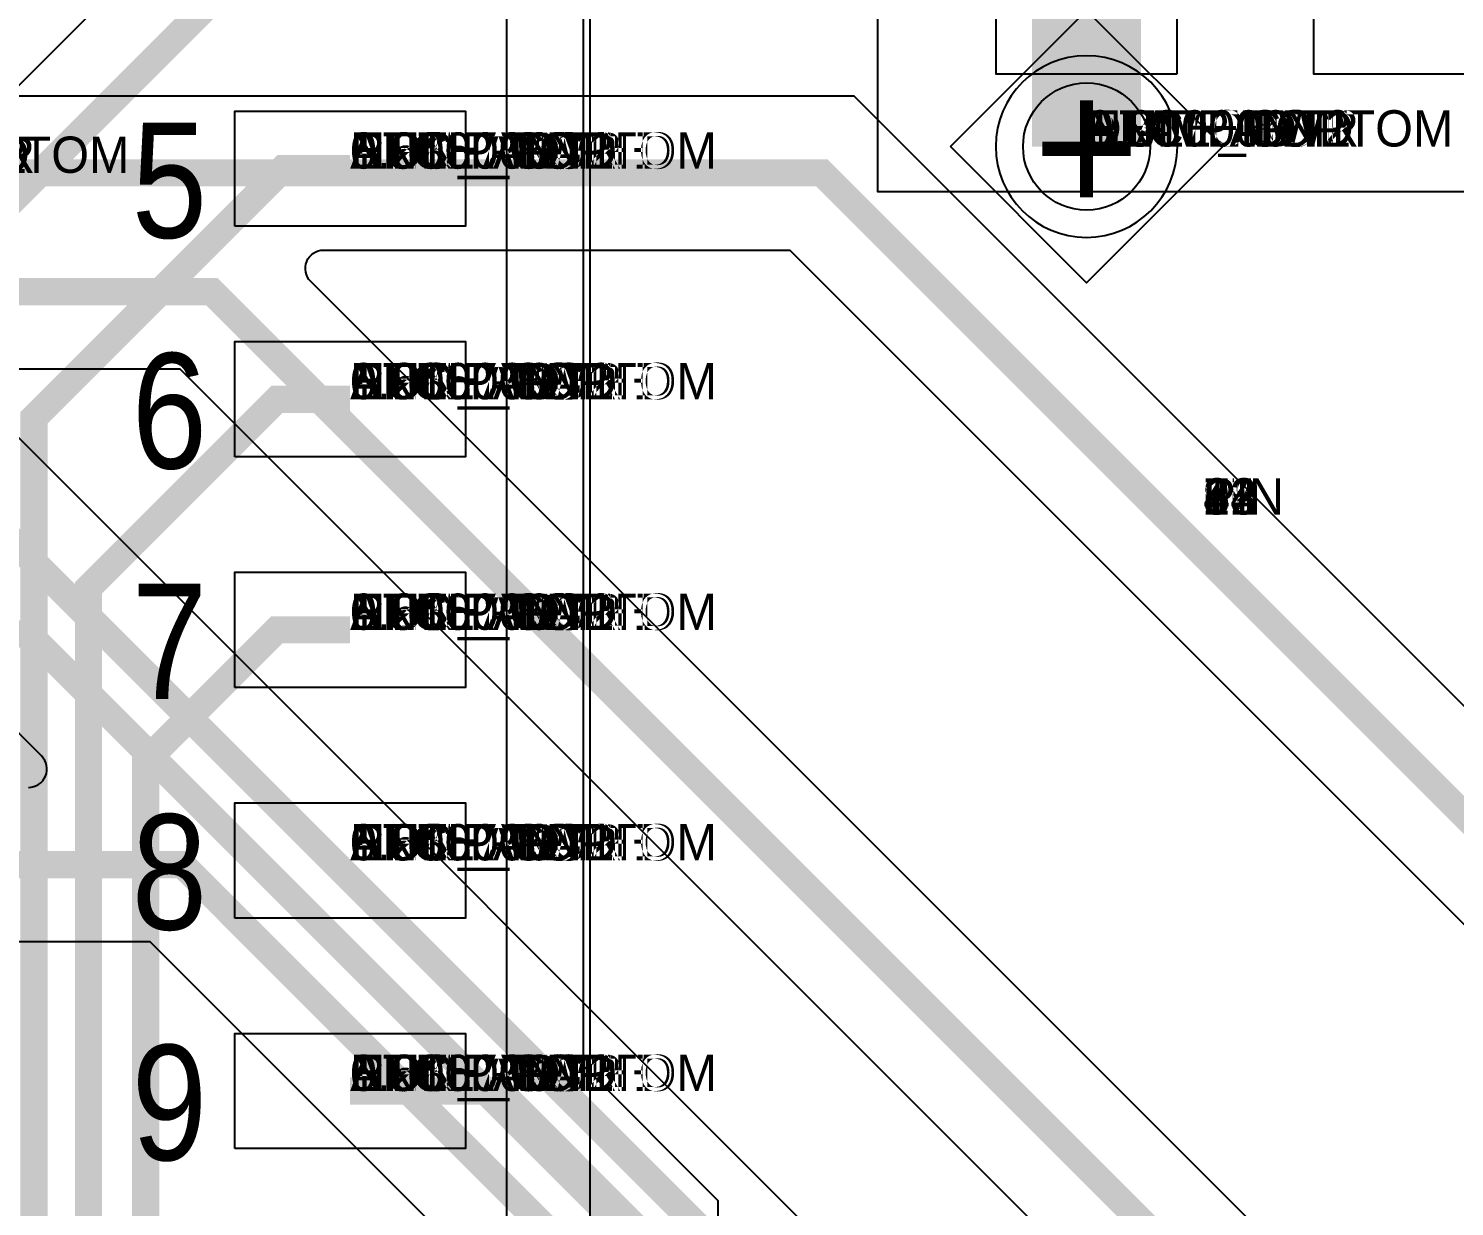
# Model space of a CAD drawing. Extents: x 0 to 323, y 0 to 320.
# Drawn here: x 110.52 to 118.38, y 10.41 to 16.9 of the extents above; entities that cross this region are included whole.
import ezdxf
from ezdxf.enums import TextEntityAlignment as Align

# ---------------------------------------------------------------- set-up
doc = ezdxf.new("R2010")
doc.units = 0
doc.header["$MEASUREMENT"] = 0
doc.layers.get('0').update_dxf_attribs({"linetype": 'CONTINUOUS'})
for name, color, linetype in [('CDN_FIGURES', 7, 'CONTINUOUS'), ('ETCH_BOTTOM', 7, 'CONTINUOUS'), ('ETCH_GND', 3, 'CONTINUOUS'), ('ETCH_INT1', 4, 'CONTINUOUS'), ('ETCH_INT2', 5, 'CONTINUOUS'), ('ETCH_PWR', 6, 'CONTINUOUS'), ('ETCH_TOP', 2, 'CONTINUOUS'), ('MANUFACTURING_NCLEGEND-1-6', 8, 'CONTINUOUS'), ('PACKAGE_GEOMETRY_ASSEMBLY_TOP', 11, 'CONTINUOUS'), ('PACKAGE_GEOMETRY_PIN_NUMBER', 9, 'CONTINUOUS')]:
    doc.layers.add(name, color=color, linetype=linetype)

# ---------------------------------------------------------------- blocks, each defined once
blk = doc.blocks.new('PAD_INFO')
for tag in ['SHAPE_TYPE', 'PAD_HEIGHT', 'PAD_LAYER', 'PAD_TYPE', 'PAD_WIDTH']:
    blk.add_attdef(tag, (0, 0), '', height=0.2)
at = {"flags": 2}
blk.add_attdef('CDN_TYPE', (0, 0), '', height=0.2, dxfattribs=at)
blk = doc.blocks.new('DRILL_INFO')
at = {"flags": 2}
blk.add_attdef('CDN_TYPE', (0, 0), '', height=0.2, dxfattribs=at)
for tag in ['FSHAPE', 'FCHAR', 'DRILL_HEIGHT', 'DIAMETER', 'PLATED', 'DRILL_WIDTH']:
    blk.add_attdef(tag, (0, 0), '', height=0.2)
blk = doc.blocks.new('VIA0700X0300')
at = {"layer": 'ETCH_BOTTOM'}
blk.add_circle((0, 0), 0.35, dxfattribs=at)
at = {"layer": 'ETCH_GND'}
blk.add_circle((0, 0), 0.35, dxfattribs=at)
at = {"layer": 'ETCH_INT1'}
blk.add_circle((0, 0), 0.35, dxfattribs=at)
at = {"layer": 'ETCH_INT2'}
blk.add_circle((0, 0), 0.35, dxfattribs=at)
at = {"layer": 'ETCH_PWR'}
blk.add_circle((0, 0), 0.35, dxfattribs=at)
at = {"layer": 'ETCH_TOP'}
blk.add_circle((0, 0), 0.35, dxfattribs=at)
ref = blk.add_blockref('PAD_INFO', (0, 0))
ref.add_attrib('PAD_LAYER', 'ETCH_TOP', (0, 0), dxfattribs={"height": 0.2})
ref.add_attrib('SHAPE_TYPE', 'NULL', (0, 0), dxfattribs={"height": 0.2})
ref.add_attrib('PAD_TYPE', 'ANTIPAD', (0, 0), dxfattribs={"height": 0.2})
ref.add_attrib('PAD_WIDTH', '0.000000', (0, 0), dxfattribs={"height": 0.2})
ref.add_attrib('PAD_HEIGHT', '0.000000', (0, 0), dxfattribs={"height": 0.2})
ref = blk.add_blockref('PAD_INFO', (0, 0))
ref.add_attrib('PAD_LAYER', 'ETCH_GND', (0, 0), dxfattribs={"height": 0.2})
ref.add_attrib('SHAPE_TYPE', 'NULL', (0, 0), dxfattribs={"height": 0.2})
ref.add_attrib('PAD_TYPE', 'ANTIPAD', (0, 0), dxfattribs={"height": 0.2})
ref.add_attrib('PAD_WIDTH', '0.000000', (0, 0), dxfattribs={"height": 0.2})
ref.add_attrib('PAD_HEIGHT', '0.000000', (0, 0), dxfattribs={"height": 0.2})
ref = blk.add_blockref('PAD_INFO', (0, 0))
ref.add_attrib('PAD_LAYER', 'ETCH_INT1', (0, 0), dxfattribs={"height": 0.2})
ref.add_attrib('SHAPE_TYPE', 'NULL', (0, 0), dxfattribs={"height": 0.2})
ref.add_attrib('PAD_TYPE', 'ANTIPAD', (0, 0), dxfattribs={"height": 0.2})
ref.add_attrib('PAD_WIDTH', '0.000000', (0, 0), dxfattribs={"height": 0.2})
ref.add_attrib('PAD_HEIGHT', '0.000000', (0, 0), dxfattribs={"height": 0.2})
ref = blk.add_blockref('PAD_INFO', (0, 0))
ref.add_attrib('PAD_LAYER', 'ETCH_INT2', (0, 0), dxfattribs={"height": 0.2})
ref.add_attrib('SHAPE_TYPE', 'NULL', (0, 0), dxfattribs={"height": 0.2})
ref.add_attrib('PAD_TYPE', 'ANTIPAD', (0, 0), dxfattribs={"height": 0.2})
ref.add_attrib('PAD_WIDTH', '0.000000', (0, 0), dxfattribs={"height": 0.2})
ref.add_attrib('PAD_HEIGHT', '0.000000', (0, 0), dxfattribs={"height": 0.2})
ref = blk.add_blockref('PAD_INFO', (0, 0))
ref.add_attrib('PAD_LAYER', 'ETCH_PWR', (0, 0), dxfattribs={"height": 0.2})
ref.add_attrib('SHAPE_TYPE', 'NULL', (0, 0), dxfattribs={"height": 0.2})
ref.add_attrib('PAD_TYPE', 'ANTIPAD', (0, 0), dxfattribs={"height": 0.2})
ref.add_attrib('PAD_WIDTH', '0.000000', (0, 0), dxfattribs={"height": 0.2})
ref.add_attrib('PAD_HEIGHT', '0.000000', (0, 0), dxfattribs={"height": 0.2})
ref = blk.add_blockref('PAD_INFO', (0, 0))
ref.add_attrib('PAD_LAYER', 'ETCH_BOTTOM', (0, 0), dxfattribs={"height": 0.2})
ref.add_attrib('SHAPE_TYPE', 'NULL', (0, 0), dxfattribs={"height": 0.2})
ref.add_attrib('PAD_TYPE', 'ANTIPAD', (0, 0), dxfattribs={"height": 0.2})
ref.add_attrib('PAD_WIDTH', '0.000000', (0, 0), dxfattribs={"height": 0.2})
ref.add_attrib('PAD_HEIGHT', '0.000000', (0, 0), dxfattribs={"height": 0.2})
ref = blk.add_blockref('PAD_INFO', (0, 0))
ref.add_attrib('PAD_LAYER', 'ETCH_TOP', (0, 0), dxfattribs={"height": 0.2})
ref.add_attrib('SHAPE_TYPE', 'NULL', (0, 0), dxfattribs={"height": 0.2})
ref.add_attrib('PAD_TYPE', 'THERMAL', (0, 0), dxfattribs={"height": 0.2})
ref.add_attrib('PAD_WIDTH', '0.000000', (0, 0), dxfattribs={"height": 0.2})
ref.add_attrib('PAD_HEIGHT', '0.000000', (0, 0), dxfattribs={"height": 0.2})
ref = blk.add_blockref('PAD_INFO', (0, 0))
ref.add_attrib('PAD_LAYER', 'ETCH_GND', (0, 0), dxfattribs={"height": 0.2})
ref.add_attrib('SHAPE_TYPE', 'NULL', (0, 0), dxfattribs={"height": 0.2})
ref.add_attrib('PAD_TYPE', 'THERMAL', (0, 0), dxfattribs={"height": 0.2})
ref.add_attrib('PAD_WIDTH', '0.000000', (0, 0), dxfattribs={"height": 0.2})
ref.add_attrib('PAD_HEIGHT', '0.000000', (0, 0), dxfattribs={"height": 0.2})
ref = blk.add_blockref('PAD_INFO', (0, 0))
ref.add_attrib('PAD_LAYER', 'ETCH_INT1', (0, 0), dxfattribs={"height": 0.2})
ref.add_attrib('SHAPE_TYPE', 'NULL', (0, 0), dxfattribs={"height": 0.2})
ref.add_attrib('PAD_TYPE', 'THERMAL', (0, 0), dxfattribs={"height": 0.2})
ref.add_attrib('PAD_WIDTH', '0.000000', (0, 0), dxfattribs={"height": 0.2})
ref.add_attrib('PAD_HEIGHT', '0.000000', (0, 0), dxfattribs={"height": 0.2})
ref = blk.add_blockref('PAD_INFO', (0, 0))
ref.add_attrib('PAD_LAYER', 'ETCH_INT2', (0, 0), dxfattribs={"height": 0.2})
ref.add_attrib('SHAPE_TYPE', 'NULL', (0, 0), dxfattribs={"height": 0.2})
ref.add_attrib('PAD_TYPE', 'THERMAL', (0, 0), dxfattribs={"height": 0.2})
ref.add_attrib('PAD_WIDTH', '0.000000', (0, 0), dxfattribs={"height": 0.2})
ref.add_attrib('PAD_HEIGHT', '0.000000', (0, 0), dxfattribs={"height": 0.2})
ref = blk.add_blockref('PAD_INFO', (0, 0))
ref.add_attrib('PAD_LAYER', 'ETCH_PWR', (0, 0), dxfattribs={"height": 0.2})
ref.add_attrib('SHAPE_TYPE', 'NULL', (0, 0), dxfattribs={"height": 0.2})
ref.add_attrib('PAD_TYPE', 'THERMAL', (0, 0), dxfattribs={"height": 0.2})
ref.add_attrib('PAD_WIDTH', '0.000000', (0, 0), dxfattribs={"height": 0.2})
ref.add_attrib('PAD_HEIGHT', '0.000000', (0, 0), dxfattribs={"height": 0.2})
ref = blk.add_blockref('PAD_INFO', (0, 0))
ref.add_attrib('PAD_LAYER', 'ETCH_BOTTOM', (0, 0), dxfattribs={"height": 0.2})
ref.add_attrib('SHAPE_TYPE', 'NULL', (0, 0), dxfattribs={"height": 0.2})
ref.add_attrib('PAD_TYPE', 'THERMAL', (0, 0), dxfattribs={"height": 0.2})
ref.add_attrib('PAD_WIDTH', '0.000000', (0, 0), dxfattribs={"height": 0.2})
ref.add_attrib('PAD_HEIGHT', '0.000000', (0, 0), dxfattribs={"height": 0.2})
ref = blk.add_blockref('PAD_INFO', (0, 0))
ref.add_attrib('PAD_LAYER', 'ETCH_TOP', (0, 0), dxfattribs={"height": 0.2})
ref.add_attrib('SHAPE_TYPE', 'CIRCLE', (0, 0), dxfattribs={"height": 0.2})
ref.add_attrib('PAD_TYPE', 'REGULAR', (0, 0), dxfattribs={"height": 0.2})
ref.add_attrib('PAD_WIDTH', '0.700000', (0, 0), dxfattribs={"height": 0.2})
ref.add_attrib('PAD_HEIGHT', '0.700000', (0, 0), dxfattribs={"height": 0.2})
ref = blk.add_blockref('PAD_INFO', (0, 0))
ref.add_attrib('PAD_LAYER', 'ETCH_GND', (0, 0), dxfattribs={"height": 0.2})
ref.add_attrib('SHAPE_TYPE', 'CIRCLE', (0, 0), dxfattribs={"height": 0.2})
ref.add_attrib('PAD_TYPE', 'REGULAR', (0, 0), dxfattribs={"height": 0.2})
ref.add_attrib('PAD_WIDTH', '0.700000', (0, 0), dxfattribs={"height": 0.2})
ref.add_attrib('PAD_HEIGHT', '0.700000', (0, 0), dxfattribs={"height": 0.2})
ref = blk.add_blockref('PAD_INFO', (0, 0))
ref.add_attrib('PAD_LAYER', 'ETCH_INT1', (0, 0), dxfattribs={"height": 0.2})
ref.add_attrib('SHAPE_TYPE', 'CIRCLE', (0, 0), dxfattribs={"height": 0.2})
ref.add_attrib('PAD_TYPE', 'REGULAR', (0, 0), dxfattribs={"height": 0.2})
ref.add_attrib('PAD_WIDTH', '0.700000', (0, 0), dxfattribs={"height": 0.2})
ref.add_attrib('PAD_HEIGHT', '0.700000', (0, 0), dxfattribs={"height": 0.2})
ref = blk.add_blockref('PAD_INFO', (0, 0))
ref.add_attrib('PAD_LAYER', 'ETCH_INT2', (0, 0), dxfattribs={"height": 0.2})
ref.add_attrib('SHAPE_TYPE', 'CIRCLE', (0, 0), dxfattribs={"height": 0.2})
ref.add_attrib('PAD_TYPE', 'REGULAR', (0, 0), dxfattribs={"height": 0.2})
ref.add_attrib('PAD_WIDTH', '0.700000', (0, 0), dxfattribs={"height": 0.2})
ref.add_attrib('PAD_HEIGHT', '0.700000', (0, 0), dxfattribs={"height": 0.2})
ref = blk.add_blockref('PAD_INFO', (0, 0))
ref.add_attrib('PAD_LAYER', 'ETCH_PWR', (0, 0), dxfattribs={"height": 0.2})
ref.add_attrib('SHAPE_TYPE', 'CIRCLE', (0, 0), dxfattribs={"height": 0.2})
ref.add_attrib('PAD_TYPE', 'REGULAR', (0, 0), dxfattribs={"height": 0.2})
ref.add_attrib('PAD_WIDTH', '0.700000', (0, 0), dxfattribs={"height": 0.2})
ref.add_attrib('PAD_HEIGHT', '0.700000', (0, 0), dxfattribs={"height": 0.2})
ref = blk.add_blockref('PAD_INFO', (0, 0))
ref.add_attrib('PAD_LAYER', 'ETCH_BOTTOM', (0, 0), dxfattribs={"height": 0.2})
ref.add_attrib('SHAPE_TYPE', 'CIRCLE', (0, 0), dxfattribs={"height": 0.2})
ref.add_attrib('PAD_TYPE', 'REGULAR', (0, 0), dxfattribs={"height": 0.2})
ref.add_attrib('PAD_WIDTH', '0.700000', (0, 0), dxfattribs={"height": 0.2})
ref.add_attrib('PAD_HEIGHT', '0.700000', (0, 0), dxfattribs={"height": 0.2})
ref = blk.add_blockref('DRILL_INFO', (0, 0))
ref.add_attrib('DIAMETER', '0.300000', (0, 0), dxfattribs={"height": 0.2})
ref.add_attrib('PLATED', 'PLATED', (0, 0), dxfattribs={"height": 0.2})
ref.add_attrib('FSHAPE', 'DIAMOND', (0, 0), dxfattribs={"height": 0.2})
ref.add_attrib('FCHAR', '+', (0, 0), dxfattribs={"height": 0.2})
ref.add_attrib('DRILL_WIDTH', '1.500000', (0, 0), dxfattribs={"height": 0.2})
ref.add_attrib('DRILL_HEIGHT', '1.500000', (0, 0), dxfattribs={"height": 0.2})
for tag in ['CDN_TYPE', 'PIN']:
    blk.add_attdef(tag, (0, 0), '', height=0.2)
at = {"flags": 2}
for tag in ['PSTKNAME', 'BBV']:
    blk.add_attdef(tag, (0, 0), '', height=0.2, dxfattribs=at)
blk = doc.blocks.new('FIGURE_DIAMOND')
at = {"layer": 'CDN_FIGURES'}
blk.add_lwpolyline([(-0.5, 0), (0, 0.5), (0.5, 0), (0, -0.5)], close=True, dxfattribs=at)
blk = doc.blocks.new('SMD50_25')
at = {"layer": 'ETCH_TOP'}
blk.add_lwpolyline([(-0.635, -0.3175), (-0.635, 0.3175), (0.635, 0.3175), (0.635, -0.3175)], close=True, dxfattribs=at)
ref = blk.add_blockref('PAD_INFO', (0, 0))
ref.add_attrib('PAD_LAYER', 'ETCH_TOP', (0, 0), dxfattribs={"height": 0.2})
ref.add_attrib('SHAPE_TYPE', 'NULL', (0, 0), dxfattribs={"height": 0.2})
ref.add_attrib('PAD_TYPE', 'ANTIPAD', (0, 0), dxfattribs={"height": 0.2})
ref.add_attrib('PAD_WIDTH', '0.000000', (0, 0), dxfattribs={"height": 0.2})
ref.add_attrib('PAD_HEIGHT', '0.000000', (0, 0), dxfattribs={"height": 0.2})
ref = blk.add_blockref('PAD_INFO', (0, 0))
ref.add_attrib('PAD_LAYER', 'ETCH_GND', (0, 0), dxfattribs={"height": 0.2})
ref.add_attrib('SHAPE_TYPE', 'NULL', (0, 0), dxfattribs={"height": 0.2})
ref.add_attrib('PAD_TYPE', 'ANTIPAD', (0, 0), dxfattribs={"height": 0.2})
ref.add_attrib('PAD_WIDTH', '0.000000', (0, 0), dxfattribs={"height": 0.2})
ref.add_attrib('PAD_HEIGHT', '0.000000', (0, 0), dxfattribs={"height": 0.2})
ref = blk.add_blockref('PAD_INFO', (0, 0))
ref.add_attrib('PAD_LAYER', 'ETCH_INT1', (0, 0), dxfattribs={"height": 0.2})
ref.add_attrib('SHAPE_TYPE', 'NULL', (0, 0), dxfattribs={"height": 0.2})
ref.add_attrib('PAD_TYPE', 'ANTIPAD', (0, 0), dxfattribs={"height": 0.2})
ref.add_attrib('PAD_WIDTH', '0.000000', (0, 0), dxfattribs={"height": 0.2})
ref.add_attrib('PAD_HEIGHT', '0.000000', (0, 0), dxfattribs={"height": 0.2})
ref = blk.add_blockref('PAD_INFO', (0, 0))
ref.add_attrib('PAD_LAYER', 'ETCH_INT2', (0, 0), dxfattribs={"height": 0.2})
ref.add_attrib('SHAPE_TYPE', 'NULL', (0, 0), dxfattribs={"height": 0.2})
ref.add_attrib('PAD_TYPE', 'ANTIPAD', (0, 0), dxfattribs={"height": 0.2})
ref.add_attrib('PAD_WIDTH', '0.000000', (0, 0), dxfattribs={"height": 0.2})
ref.add_attrib('PAD_HEIGHT', '0.000000', (0, 0), dxfattribs={"height": 0.2})
ref = blk.add_blockref('PAD_INFO', (0, 0))
ref.add_attrib('PAD_LAYER', 'ETCH_PWR', (0, 0), dxfattribs={"height": 0.2})
ref.add_attrib('SHAPE_TYPE', 'NULL', (0, 0), dxfattribs={"height": 0.2})
ref.add_attrib('PAD_TYPE', 'ANTIPAD', (0, 0), dxfattribs={"height": 0.2})
ref.add_attrib('PAD_WIDTH', '0.000000', (0, 0), dxfattribs={"height": 0.2})
ref.add_attrib('PAD_HEIGHT', '0.000000', (0, 0), dxfattribs={"height": 0.2})
ref = blk.add_blockref('PAD_INFO', (0, 0))
ref.add_attrib('PAD_LAYER', 'ETCH_BOTTOM', (0, 0), dxfattribs={"height": 0.2})
ref.add_attrib('SHAPE_TYPE', 'NULL', (0, 0), dxfattribs={"height": 0.2})
ref.add_attrib('PAD_TYPE', 'ANTIPAD', (0, 0), dxfattribs={"height": 0.2})
ref.add_attrib('PAD_WIDTH', '0.000000', (0, 0), dxfattribs={"height": 0.2})
ref.add_attrib('PAD_HEIGHT', '0.000000', (0, 0), dxfattribs={"height": 0.2})
ref = blk.add_blockref('PAD_INFO', (0, 0))
ref.add_attrib('PAD_LAYER', 'ETCH_TOP', (0, 0), dxfattribs={"height": 0.2})
ref.add_attrib('SHAPE_TYPE', 'NULL', (0, 0), dxfattribs={"height": 0.2})
ref.add_attrib('PAD_TYPE', 'THERMAL', (0, 0), dxfattribs={"height": 0.2})
ref.add_attrib('PAD_WIDTH', '0.000000', (0, 0), dxfattribs={"height": 0.2})
ref.add_attrib('PAD_HEIGHT', '0.000000', (0, 0), dxfattribs={"height": 0.2})
ref = blk.add_blockref('PAD_INFO', (0, 0))
ref.add_attrib('PAD_LAYER', 'ETCH_GND', (0, 0), dxfattribs={"height": 0.2})
ref.add_attrib('SHAPE_TYPE', 'NULL', (0, 0), dxfattribs={"height": 0.2})
ref.add_attrib('PAD_TYPE', 'THERMAL', (0, 0), dxfattribs={"height": 0.2})
ref.add_attrib('PAD_WIDTH', '0.000000', (0, 0), dxfattribs={"height": 0.2})
ref.add_attrib('PAD_HEIGHT', '0.000000', (0, 0), dxfattribs={"height": 0.2})
ref = blk.add_blockref('PAD_INFO', (0, 0))
ref.add_attrib('PAD_LAYER', 'ETCH_INT1', (0, 0), dxfattribs={"height": 0.2})
ref.add_attrib('SHAPE_TYPE', 'NULL', (0, 0), dxfattribs={"height": 0.2})
ref.add_attrib('PAD_TYPE', 'THERMAL', (0, 0), dxfattribs={"height": 0.2})
ref.add_attrib('PAD_WIDTH', '0.000000', (0, 0), dxfattribs={"height": 0.2})
ref.add_attrib('PAD_HEIGHT', '0.000000', (0, 0), dxfattribs={"height": 0.2})
ref = blk.add_blockref('PAD_INFO', (0, 0))
ref.add_attrib('PAD_LAYER', 'ETCH_INT2', (0, 0), dxfattribs={"height": 0.2})
ref.add_attrib('SHAPE_TYPE', 'NULL', (0, 0), dxfattribs={"height": 0.2})
ref.add_attrib('PAD_TYPE', 'THERMAL', (0, 0), dxfattribs={"height": 0.2})
ref.add_attrib('PAD_WIDTH', '0.000000', (0, 0), dxfattribs={"height": 0.2})
ref.add_attrib('PAD_HEIGHT', '0.000000', (0, 0), dxfattribs={"height": 0.2})
ref = blk.add_blockref('PAD_INFO', (0, 0))
ref.add_attrib('PAD_LAYER', 'ETCH_PWR', (0, 0), dxfattribs={"height": 0.2})
ref.add_attrib('SHAPE_TYPE', 'NULL', (0, 0), dxfattribs={"height": 0.2})
ref.add_attrib('PAD_TYPE', 'THERMAL', (0, 0), dxfattribs={"height": 0.2})
ref.add_attrib('PAD_WIDTH', '0.000000', (0, 0), dxfattribs={"height": 0.2})
ref.add_attrib('PAD_HEIGHT', '0.000000', (0, 0), dxfattribs={"height": 0.2})
ref = blk.add_blockref('PAD_INFO', (0, 0))
ref.add_attrib('PAD_LAYER', 'ETCH_BOTTOM', (0, 0), dxfattribs={"height": 0.2})
ref.add_attrib('SHAPE_TYPE', 'NULL', (0, 0), dxfattribs={"height": 0.2})
ref.add_attrib('PAD_TYPE', 'THERMAL', (0, 0), dxfattribs={"height": 0.2})
ref.add_attrib('PAD_WIDTH', '0.000000', (0, 0), dxfattribs={"height": 0.2})
ref.add_attrib('PAD_HEIGHT', '0.000000', (0, 0), dxfattribs={"height": 0.2})
ref = blk.add_blockref('PAD_INFO', (0, 0))
ref.add_attrib('PAD_LAYER', 'ETCH_TOP', (0, 0), dxfattribs={"height": 0.2})
ref.add_attrib('SHAPE_TYPE', 'RECTANGLE', (0, 0), dxfattribs={"height": 0.2})
ref.add_attrib('PAD_TYPE', 'REGULAR', (0, 0), dxfattribs={"height": 0.2})
ref.add_attrib('PAD_WIDTH', '1.270000', (0, 0), dxfattribs={"height": 0.2})
ref.add_attrib('PAD_HEIGHT', '0.635000', (0, 0), dxfattribs={"height": 0.2})
ref = blk.add_blockref('PAD_INFO', (0, 0))
ref.add_attrib('PAD_LAYER', 'ETCH_GND', (0, 0), dxfattribs={"height": 0.2})
ref.add_attrib('SHAPE_TYPE', 'NULL', (0, 0), dxfattribs={"height": 0.2})
ref.add_attrib('PAD_TYPE', 'REGULAR', (0, 0), dxfattribs={"height": 0.2})
ref.add_attrib('PAD_WIDTH', '0.000000', (0, 0), dxfattribs={"height": 0.2})
ref.add_attrib('PAD_HEIGHT', '0.000000', (0, 0), dxfattribs={"height": 0.2})
ref = blk.add_blockref('PAD_INFO', (0, 0))
ref.add_attrib('PAD_LAYER', 'ETCH_INT1', (0, 0), dxfattribs={"height": 0.2})
ref.add_attrib('SHAPE_TYPE', 'NULL', (0, 0), dxfattribs={"height": 0.2})
ref.add_attrib('PAD_TYPE', 'REGULAR', (0, 0), dxfattribs={"height": 0.2})
ref.add_attrib('PAD_WIDTH', '0.000000', (0, 0), dxfattribs={"height": 0.2})
ref.add_attrib('PAD_HEIGHT', '0.000000', (0, 0), dxfattribs={"height": 0.2})
ref = blk.add_blockref('PAD_INFO', (0, 0))
ref.add_attrib('PAD_LAYER', 'ETCH_INT2', (0, 0), dxfattribs={"height": 0.2})
ref.add_attrib('SHAPE_TYPE', 'NULL', (0, 0), dxfattribs={"height": 0.2})
ref.add_attrib('PAD_TYPE', 'REGULAR', (0, 0), dxfattribs={"height": 0.2})
ref.add_attrib('PAD_WIDTH', '0.000000', (0, 0), dxfattribs={"height": 0.2})
ref.add_attrib('PAD_HEIGHT', '0.000000', (0, 0), dxfattribs={"height": 0.2})
ref = blk.add_blockref('PAD_INFO', (0, 0))
ref.add_attrib('PAD_LAYER', 'ETCH_PWR', (0, 0), dxfattribs={"height": 0.2})
ref.add_attrib('SHAPE_TYPE', 'NULL', (0, 0), dxfattribs={"height": 0.2})
ref.add_attrib('PAD_TYPE', 'REGULAR', (0, 0), dxfattribs={"height": 0.2})
ref.add_attrib('PAD_WIDTH', '0.000000', (0, 0), dxfattribs={"height": 0.2})
ref.add_attrib('PAD_HEIGHT', '0.000000', (0, 0), dxfattribs={"height": 0.2})
ref = blk.add_blockref('PAD_INFO', (0, 0))
ref.add_attrib('PAD_LAYER', 'ETCH_BOTTOM', (0, 0), dxfattribs={"height": 0.2})
ref.add_attrib('SHAPE_TYPE', 'NULL', (0, 0), dxfattribs={"height": 0.2})
ref.add_attrib('PAD_TYPE', 'REGULAR', (0, 0), dxfattribs={"height": 0.2})
ref.add_attrib('PAD_WIDTH', '0.000000', (0, 0), dxfattribs={"height": 0.2})
ref.add_attrib('PAD_HEIGHT', '0.000000', (0, 0), dxfattribs={"height": 0.2})
ref = blk.add_blockref('DRILL_INFO', (0, 0))
ref.add_attrib('DIAMETER', '0.000000', (0, 0), dxfattribs={"height": 0.2})
ref.add_attrib('PLATED', 'NON_PLATED', (0, 0), dxfattribs={"height": 0.2})
ref.add_attrib('FSHAPE', 'NULL', (0, 0), dxfattribs={"height": 0.2})
ref.add_attrib('DRILL_WIDTH', '0.000000', (0, 0), dxfattribs={"height": 0.2})
ref.add_attrib('DRILL_HEIGHT', '0.000000', (0, 0), dxfattribs={"height": 0.2})
for tag in ['CDN_TYPE', 'PIN']:
    blk.add_attdef(tag, (0, 0), '', height=0.2)
at = {"flags": 2}
for tag in ['PSTKNAME', 'BBV']:
    blk.add_attdef(tag, (0, 0), '', height=0.2, dxfattribs=at)
blk = doc.blocks.new('SOIC24W')
at = {"layer": 'PACKAGE_GEOMETRY_ASSEMBLY_TOP'}
blk.add_lwpolyline([(-3.8354, -7.62), (-3.8354, 7.62), (3.7846, 7.62), (3.7846, -7.62)], close=True, dxfattribs=at)
blk.add_lwpolyline([(-3.3782, 7.62), (-3.3782, -7.62)], dxfattribs=at)
at = {"layer": 'ETCH_TOP'}
ref = blk.add_blockref('SMD50_25', (-4.699, 6.985), dxfattribs=at)
ref.add_attrib('CDN_TYPE', 'PIN', (0, 0), dxfattribs={"height": 0.2})
ref.add_attrib('PIN', '1', (0, 0), dxfattribs={"height": 0.2})
ref = blk.add_blockref('SMD50_25', (4.699, 6.985), dxfattribs=at)
ref.add_attrib('CDN_TYPE', 'PIN', (0, 0), dxfattribs={"height": 0.2})
ref.add_attrib('PIN', '24', (0, 0), dxfattribs={"height": 0.2})
ref = blk.add_blockref('SMD50_25', (-4.699, 5.715), dxfattribs=at)
ref.add_attrib('CDN_TYPE', 'PIN', (0, 0), dxfattribs={"height": 0.2})
ref.add_attrib('PIN', '2', (0, 0), dxfattribs={"height": 0.2})
ref = blk.add_blockref('SMD50_25', (4.699, 5.715), dxfattribs=at)
ref.add_attrib('CDN_TYPE', 'PIN', (0, 0), dxfattribs={"height": 0.2})
ref.add_attrib('PIN', '23', (0, 0), dxfattribs={"height": 0.2})
ref = blk.add_blockref('SMD50_25', (-4.699, 4.445), dxfattribs=at)
ref.add_attrib('CDN_TYPE', 'PIN', (0, 0), dxfattribs={"height": 0.2})
ref.add_attrib('PIN', '3', (0, 0), dxfattribs={"height": 0.2})
ref = blk.add_blockref('SMD50_25', (4.699, 4.445), dxfattribs=at)
ref.add_attrib('CDN_TYPE', 'PIN', (0, 0), dxfattribs={"height": 0.2})
ref.add_attrib('PIN', '22', (0, 0), dxfattribs={"height": 0.2})
ref = blk.add_blockref('SMD50_25', (-4.699, 3.175), dxfattribs=at)
ref.add_attrib('CDN_TYPE', 'PIN', (0, 0), dxfattribs={"height": 0.2})
ref.add_attrib('PIN', '4', (0, 0), dxfattribs={"height": 0.2})
ref = blk.add_blockref('SMD50_25', (4.699, 3.175), dxfattribs=at)
ref.add_attrib('CDN_TYPE', 'PIN', (0, 0), dxfattribs={"height": 0.2})
ref.add_attrib('PIN', '21', (0, 0), dxfattribs={"height": 0.2})
ref = blk.add_blockref('SMD50_25', (-4.699, 1.905), dxfattribs=at)
ref.add_attrib('CDN_TYPE', 'PIN', (0, 0), dxfattribs={"height": 0.2})
ref.add_attrib('PIN', '5', (0, 0), dxfattribs={"height": 0.2})
ref = blk.add_blockref('SMD50_25', (4.699, 1.905), dxfattribs=at)
ref.add_attrib('CDN_TYPE', 'PIN', (0, 0), dxfattribs={"height": 0.2})
ref.add_attrib('PIN', '20', (0, 0), dxfattribs={"height": 0.2})
ref = blk.add_blockref('SMD50_25', (-4.699, 0.635), dxfattribs=at)
ref.add_attrib('CDN_TYPE', 'PIN', (0, 0), dxfattribs={"height": 0.2})
ref.add_attrib('PIN', '6', (0, 0), dxfattribs={"height": 0.2})
ref = blk.add_blockref('SMD50_25', (4.699, 0.635), dxfattribs=at)
ref.add_attrib('CDN_TYPE', 'PIN', (0, 0), dxfattribs={"height": 0.2})
ref.add_attrib('PIN', '19', (0, 0), dxfattribs={"height": 0.2})
ref = blk.add_blockref('SMD50_25', (-4.699, -6.985), dxfattribs=at)
ref.add_attrib('CDN_TYPE', 'PIN', (0, 0), dxfattribs={"height": 0.2})
ref.add_attrib('PIN', '12', (0, 0), dxfattribs={"height": 0.2})
ref = blk.add_blockref('SMD50_25', (-4.699, -4.445), dxfattribs=at)
ref.add_attrib('CDN_TYPE', 'PIN', (0, 0), dxfattribs={"height": 0.2})
ref.add_attrib('PIN', '10', (0, 0), dxfattribs={"height": 0.2})
ref = blk.add_blockref('SMD50_25', (-4.699, -3.175), dxfattribs=at)
ref.add_attrib('CDN_TYPE', 'PIN', (0, 0), dxfattribs={"height": 0.2})
ref.add_attrib('PIN', '9', (0, 0), dxfattribs={"height": 0.2})
ref = blk.add_blockref('SMD50_25', (-4.699, -1.905), dxfattribs=at)
ref.add_attrib('CDN_TYPE', 'PIN', (0, 0), dxfattribs={"height": 0.2})
ref.add_attrib('PIN', '8', (0, 0), dxfattribs={"height": 0.2})
ref = blk.add_blockref('SMD50_25', (-4.699, -5.715), dxfattribs=at)
ref.add_attrib('CDN_TYPE', 'PIN', (0, 0), dxfattribs={"height": 0.2})
ref.add_attrib('PIN', '11', (0, 0), dxfattribs={"height": 0.2})
ref = blk.add_blockref('SMD50_25', (-4.699, -0.635), dxfattribs=at)
ref.add_attrib('CDN_TYPE', 'PIN', (0, 0), dxfattribs={"height": 0.2})
ref.add_attrib('PIN', '7', (0, 0), dxfattribs={"height": 0.2})
ref = blk.add_blockref('SMD50_25', (4.699, -6.985), dxfattribs=at)
ref.add_attrib('CDN_TYPE', 'PIN', (0, 0), dxfattribs={"height": 0.2})
ref.add_attrib('PIN', '13', (0, 0), dxfattribs={"height": 0.2})
ref = blk.add_blockref('SMD50_25', (4.699, -3.175), dxfattribs=at)
ref.add_attrib('CDN_TYPE', 'PIN', (0, 0), dxfattribs={"height": 0.2})
ref.add_attrib('PIN', '16', (0, 0), dxfattribs={"height": 0.2})
ref = blk.add_blockref('SMD50_25', (4.699, -0.635), dxfattribs=at)
ref.add_attrib('CDN_TYPE', 'PIN', (0, 0), dxfattribs={"height": 0.2})
ref.add_attrib('PIN', '18', (0, 0), dxfattribs={"height": 0.2})
ref = blk.add_blockref('SMD50_25', (4.699, -5.715), dxfattribs=at)
ref.add_attrib('CDN_TYPE', 'PIN', (0, 0), dxfattribs={"height": 0.2})
ref.add_attrib('PIN', '14', (0, 0), dxfattribs={"height": 0.2})
ref = blk.add_blockref('SMD50_25', (4.699, -4.445), dxfattribs=at)
ref.add_attrib('CDN_TYPE', 'PIN', (0, 0), dxfattribs={"height": 0.2})
ref.add_attrib('PIN', '15', (0, 0), dxfattribs={"height": 0.2})
ref = blk.add_blockref('SMD50_25', (4.699, -1.905), dxfattribs=at)
ref.add_attrib('CDN_TYPE', 'PIN', (0, 0), dxfattribs={"height": 0.2})
ref.add_attrib('PIN', '17', (0, 0), dxfattribs={"height": 0.2})
at = {"flags": 2}
for tag in ['SYMBOL_TYPE', 'CDN_TYPE', 'REFDES']:
    blk.add_attdef(tag, (0, 0), '', height=0.2, dxfattribs=at)
blk = doc.blocks.new('RC1000X1500TS')
at = {"layer": 'ETCH_TOP'}
blk.add_lwpolyline([(-0.5, -0.75), (-0.5, 0.75), (0.5, 0.75), (0.5, -0.75)], close=True, dxfattribs=at)
ref = blk.add_blockref('PAD_INFO', (0, 0))
ref.add_attrib('PAD_LAYER', 'ETCH_TOP', (0, 0), dxfattribs={"height": 0.2})
ref.add_attrib('SHAPE_TYPE', 'NULL', (0, 0), dxfattribs={"height": 0.2})
ref.add_attrib('PAD_TYPE', 'ANTIPAD', (0, 0), dxfattribs={"height": 0.2})
ref.add_attrib('PAD_WIDTH', '0.000000', (0, 0), dxfattribs={"height": 0.2})
ref.add_attrib('PAD_HEIGHT', '0.000000', (0, 0), dxfattribs={"height": 0.2})
ref = blk.add_blockref('PAD_INFO', (0, 0))
ref.add_attrib('PAD_LAYER', 'ETCH_GND', (0, 0), dxfattribs={"height": 0.2})
ref.add_attrib('SHAPE_TYPE', 'NULL', (0, 0), dxfattribs={"height": 0.2})
ref.add_attrib('PAD_TYPE', 'ANTIPAD', (0, 0), dxfattribs={"height": 0.2})
ref.add_attrib('PAD_WIDTH', '0.000000', (0, 0), dxfattribs={"height": 0.2})
ref.add_attrib('PAD_HEIGHT', '0.000000', (0, 0), dxfattribs={"height": 0.2})
ref = blk.add_blockref('PAD_INFO', (0, 0))
ref.add_attrib('PAD_LAYER', 'ETCH_INT1', (0, 0), dxfattribs={"height": 0.2})
ref.add_attrib('SHAPE_TYPE', 'NULL', (0, 0), dxfattribs={"height": 0.2})
ref.add_attrib('PAD_TYPE', 'ANTIPAD', (0, 0), dxfattribs={"height": 0.2})
ref.add_attrib('PAD_WIDTH', '0.000000', (0, 0), dxfattribs={"height": 0.2})
ref.add_attrib('PAD_HEIGHT', '0.000000', (0, 0), dxfattribs={"height": 0.2})
ref = blk.add_blockref('PAD_INFO', (0, 0))
ref.add_attrib('PAD_LAYER', 'ETCH_INT2', (0, 0), dxfattribs={"height": 0.2})
ref.add_attrib('SHAPE_TYPE', 'NULL', (0, 0), dxfattribs={"height": 0.2})
ref.add_attrib('PAD_TYPE', 'ANTIPAD', (0, 0), dxfattribs={"height": 0.2})
ref.add_attrib('PAD_WIDTH', '0.000000', (0, 0), dxfattribs={"height": 0.2})
ref.add_attrib('PAD_HEIGHT', '0.000000', (0, 0), dxfattribs={"height": 0.2})
ref = blk.add_blockref('PAD_INFO', (0, 0))
ref.add_attrib('PAD_LAYER', 'ETCH_PWR', (0, 0), dxfattribs={"height": 0.2})
ref.add_attrib('SHAPE_TYPE', 'NULL', (0, 0), dxfattribs={"height": 0.2})
ref.add_attrib('PAD_TYPE', 'ANTIPAD', (0, 0), dxfattribs={"height": 0.2})
ref.add_attrib('PAD_WIDTH', '0.000000', (0, 0), dxfattribs={"height": 0.2})
ref.add_attrib('PAD_HEIGHT', '0.000000', (0, 0), dxfattribs={"height": 0.2})
ref = blk.add_blockref('PAD_INFO', (0, 0))
ref.add_attrib('PAD_LAYER', 'ETCH_BOTTOM', (0, 0), dxfattribs={"height": 0.2})
ref.add_attrib('SHAPE_TYPE', 'NULL', (0, 0), dxfattribs={"height": 0.2})
ref.add_attrib('PAD_TYPE', 'ANTIPAD', (0, 0), dxfattribs={"height": 0.2})
ref.add_attrib('PAD_WIDTH', '0.000000', (0, 0), dxfattribs={"height": 0.2})
ref.add_attrib('PAD_HEIGHT', '0.000000', (0, 0), dxfattribs={"height": 0.2})
ref = blk.add_blockref('PAD_INFO', (0, 0))
ref.add_attrib('PAD_LAYER', 'ETCH_TOP', (0, 0), dxfattribs={"height": 0.2})
ref.add_attrib('SHAPE_TYPE', 'NULL', (0, 0), dxfattribs={"height": 0.2})
ref.add_attrib('PAD_TYPE', 'THERMAL', (0, 0), dxfattribs={"height": 0.2})
ref.add_attrib('PAD_WIDTH', '0.000000', (0, 0), dxfattribs={"height": 0.2})
ref.add_attrib('PAD_HEIGHT', '0.000000', (0, 0), dxfattribs={"height": 0.2})
ref = blk.add_blockref('PAD_INFO', (0, 0))
ref.add_attrib('PAD_LAYER', 'ETCH_GND', (0, 0), dxfattribs={"height": 0.2})
ref.add_attrib('SHAPE_TYPE', 'NULL', (0, 0), dxfattribs={"height": 0.2})
ref.add_attrib('PAD_TYPE', 'THERMAL', (0, 0), dxfattribs={"height": 0.2})
ref.add_attrib('PAD_WIDTH', '0.000000', (0, 0), dxfattribs={"height": 0.2})
ref.add_attrib('PAD_HEIGHT', '0.000000', (0, 0), dxfattribs={"height": 0.2})
ref = blk.add_blockref('PAD_INFO', (0, 0))
ref.add_attrib('PAD_LAYER', 'ETCH_INT1', (0, 0), dxfattribs={"height": 0.2})
ref.add_attrib('SHAPE_TYPE', 'NULL', (0, 0), dxfattribs={"height": 0.2})
ref.add_attrib('PAD_TYPE', 'THERMAL', (0, 0), dxfattribs={"height": 0.2})
ref.add_attrib('PAD_WIDTH', '0.000000', (0, 0), dxfattribs={"height": 0.2})
ref.add_attrib('PAD_HEIGHT', '0.000000', (0, 0), dxfattribs={"height": 0.2})
ref = blk.add_blockref('PAD_INFO', (0, 0))
ref.add_attrib('PAD_LAYER', 'ETCH_INT2', (0, 0), dxfattribs={"height": 0.2})
ref.add_attrib('SHAPE_TYPE', 'NULL', (0, 0), dxfattribs={"height": 0.2})
ref.add_attrib('PAD_TYPE', 'THERMAL', (0, 0), dxfattribs={"height": 0.2})
ref.add_attrib('PAD_WIDTH', '0.000000', (0, 0), dxfattribs={"height": 0.2})
ref.add_attrib('PAD_HEIGHT', '0.000000', (0, 0), dxfattribs={"height": 0.2})
ref = blk.add_blockref('PAD_INFO', (0, 0))
ref.add_attrib('PAD_LAYER', 'ETCH_PWR', (0, 0), dxfattribs={"height": 0.2})
ref.add_attrib('SHAPE_TYPE', 'NULL', (0, 0), dxfattribs={"height": 0.2})
ref.add_attrib('PAD_TYPE', 'THERMAL', (0, 0), dxfattribs={"height": 0.2})
ref.add_attrib('PAD_WIDTH', '0.000000', (0, 0), dxfattribs={"height": 0.2})
ref.add_attrib('PAD_HEIGHT', '0.000000', (0, 0), dxfattribs={"height": 0.2})
ref = blk.add_blockref('PAD_INFO', (0, 0))
ref.add_attrib('PAD_LAYER', 'ETCH_BOTTOM', (0, 0), dxfattribs={"height": 0.2})
ref.add_attrib('SHAPE_TYPE', 'NULL', (0, 0), dxfattribs={"height": 0.2})
ref.add_attrib('PAD_TYPE', 'THERMAL', (0, 0), dxfattribs={"height": 0.2})
ref.add_attrib('PAD_WIDTH', '0.000000', (0, 0), dxfattribs={"height": 0.2})
ref.add_attrib('PAD_HEIGHT', '0.000000', (0, 0), dxfattribs={"height": 0.2})
ref = blk.add_blockref('PAD_INFO', (0, 0))
ref.add_attrib('PAD_LAYER', 'ETCH_GND', (0, 0), dxfattribs={"height": 0.2})
ref.add_attrib('SHAPE_TYPE', 'NULL', (0, 0), dxfattribs={"height": 0.2})
ref.add_attrib('PAD_TYPE', 'REGULAR', (0, 0), dxfattribs={"height": 0.2})
ref.add_attrib('PAD_WIDTH', '0.000000', (0, 0), dxfattribs={"height": 0.2})
ref.add_attrib('PAD_HEIGHT', '0.000000', (0, 0), dxfattribs={"height": 0.2})
ref = blk.add_blockref('PAD_INFO', (0, 0))
ref.add_attrib('PAD_LAYER', 'ETCH_INT1', (0, 0), dxfattribs={"height": 0.2})
ref.add_attrib('SHAPE_TYPE', 'NULL', (0, 0), dxfattribs={"height": 0.2})
ref.add_attrib('PAD_TYPE', 'REGULAR', (0, 0), dxfattribs={"height": 0.2})
ref.add_attrib('PAD_WIDTH', '0.000000', (0, 0), dxfattribs={"height": 0.2})
ref.add_attrib('PAD_HEIGHT', '0.000000', (0, 0), dxfattribs={"height": 0.2})
ref = blk.add_blockref('PAD_INFO', (0, 0))
ref.add_attrib('PAD_LAYER', 'ETCH_INT2', (0, 0), dxfattribs={"height": 0.2})
ref.add_attrib('SHAPE_TYPE', 'NULL', (0, 0), dxfattribs={"height": 0.2})
ref.add_attrib('PAD_TYPE', 'REGULAR', (0, 0), dxfattribs={"height": 0.2})
ref.add_attrib('PAD_WIDTH', '0.000000', (0, 0), dxfattribs={"height": 0.2})
ref.add_attrib('PAD_HEIGHT', '0.000000', (0, 0), dxfattribs={"height": 0.2})
ref = blk.add_blockref('PAD_INFO', (0, 0))
ref.add_attrib('PAD_LAYER', 'ETCH_PWR', (0, 0), dxfattribs={"height": 0.2})
ref.add_attrib('SHAPE_TYPE', 'NULL', (0, 0), dxfattribs={"height": 0.2})
ref.add_attrib('PAD_TYPE', 'REGULAR', (0, 0), dxfattribs={"height": 0.2})
ref.add_attrib('PAD_WIDTH', '0.000000', (0, 0), dxfattribs={"height": 0.2})
ref.add_attrib('PAD_HEIGHT', '0.000000', (0, 0), dxfattribs={"height": 0.2})
ref = blk.add_blockref('PAD_INFO', (0, 0))
ref.add_attrib('PAD_LAYER', 'ETCH_BOTTOM', (0, 0), dxfattribs={"height": 0.2})
ref.add_attrib('SHAPE_TYPE', 'NULL', (0, 0), dxfattribs={"height": 0.2})
ref.add_attrib('PAD_TYPE', 'REGULAR', (0, 0), dxfattribs={"height": 0.2})
ref.add_attrib('PAD_WIDTH', '0.000000', (0, 0), dxfattribs={"height": 0.2})
ref.add_attrib('PAD_HEIGHT', '0.000000', (0, 0), dxfattribs={"height": 0.2})
ref = blk.add_blockref('DRILL_INFO', (0, 0))
ref.add_attrib('DIAMETER', '0.000000', (0, 0), dxfattribs={"height": 0.2})
ref.add_attrib('PLATED', 'PLATED', (0, 0), dxfattribs={"height": 0.2})
ref.add_attrib('FSHAPE', 'NULL', (0, 0), dxfattribs={"height": 0.2})
ref.add_attrib('DRILL_WIDTH', '0.000000', (0, 0), dxfattribs={"height": 0.2})
ref.add_attrib('DRILL_HEIGHT', '0.000000', (0, 0), dxfattribs={"height": 0.2})
ref = blk.add_blockref('PAD_INFO', (0, 0))
ref.add_attrib('PAD_LAYER', 'ETCH_TOP', (0, 0), dxfattribs={"height": 0.2})
ref.add_attrib('SHAPE_TYPE', 'RECTANGLE', (0, 0), dxfattribs={"height": 0.2})
ref.add_attrib('PAD_TYPE', 'REGULAR', (0, 0), dxfattribs={"height": 0.2})
ref.add_attrib('PAD_WIDTH', '1.000000', (0, 0), dxfattribs={"height": 0.2})
ref.add_attrib('PAD_HEIGHT', '1.500000', (0, 0), dxfattribs={"height": 0.2})
for tag in ['CDN_TYPE', 'PIN']:
    blk.add_attdef(tag, (0, 0), '', height=0.2)
at = {"flags": 2}
for tag in ['PSTKNAME', 'BBV']:
    blk.add_attdef(tag, (0, 0), '', height=0.2, dxfattribs=at)
blk = doc.blocks.new('F56')
at = {"layer": 'ETCH_TOP'}
ref = blk.add_blockref('RC1000X1500TS', (0, 0), dxfattribs=at)
ref.add_attrib('CDN_TYPE', 'PIN', (0, 0), dxfattribs={"height": 0.2})
ref.add_attrib('PIN', '1', (0, 0), dxfattribs={"height": 0.2})
ref = blk.add_blockref('RC1000X1500TS', (1.75, 0), dxfattribs=at)
ref.add_attrib('CDN_TYPE', 'PIN', (0, 0), dxfattribs={"height": 0.2})
ref.add_attrib('PIN', '2', (0, 0), dxfattribs={"height": 0.2})
at = {"flags": 2}
for tag in ['SYMBOL_TYPE', 'CDN_TYPE', 'REFDES']:
    blk.add_attdef(tag, (0, 0), '', height=0.2, dxfattribs=at)

msp = doc.modelspace()

# ---------------------------------------------------------------- linework, layer by layer
at = {"layer": 'ETCH_BOTTOM'}
msp.add_lwpolyline([(119.2501, 15.9999), (115.1999, 15.9999), (115.1999, 18.1464, 0.666163), (115.0272, 18.2185, -0.68217), (114.0055, 18.6711, 0.426985), (113.9042, 18.7769), (113.2361, 18.7769), (113.2361, 18.2079), (110.4359, 18.2079), (110.4359, 22.2581), (112.6617, 22.2581), (112.7423, 22.3387, -0.203434), (113.2133, 22.529), (113.2138, 22.529), (113.2649, 22.529), (113.2649, 22.8271), (116.0651, 22.8271), (116.0651, 18.8001), (118.2907, 18.8001), (118.5953, 19.1047, -1), (119.5147, 18.1853), (119.2501, 17.9207)], format="xyb", close=True, dxfattribs=at)
msp.add_lwpolyline([(116.35, 17.4, 0.6, 0.6, 0), (116.35, 16.25, 0.6, 0.6, 0)], format="xyseb", dxfattribs=at)
at = {"layer": 'ETCH_INT1'}
msp.add_lwpolyline([(116.35, 16.7501, 1), (116.35, 15.7499, 1)], format="xyb", close=True, dxfattribs=at)
at = {"layer": 'ETCH_INT2'}
for points, format in [([(109.057, 16.105, 0.15, 0.15, 0), (114.8922, 16.105, 0.15, 0.15, 0), (127.1222, 3.875, 0.15, 0.15, 0), (163.006, 3.875, 0.15, 0.15, 0), (173.6, 14.469, 0.15, 0.15, 0), (173.6, 34.1957, 0.15, 0.15, 0), (175.7743, 36.37, 0.15, 0.15, 0), (177.33, 36.37, 0.15, 0.15, 0), (178.77, 37.81, 0.15, 0.15, 0)], "xyseb"), ([(107.718, 12.295, 0.15, 0.15, 0), (111.3682, 12.295, 0.15, 0.15, 0), (120.9882, 2.675, 0.15, 0.15, 0), (168.475, 2.675, 0.15, 0.15, 0), (180.17, 14.37, 0.15, 0.15, 0), (180.17, 32.8857, 0.15, 0.15, 0), (178.8857, 34.17, 0.15, 0.15, 0), (178.3142, 34.17, 0.15, 0.15, 0), (177.2142, 35.27, 0.15, 0.15, 0), (176.23, 35.27, 0.15, 0.15, 0)], "xyseb"), ([(107.769, 13.565, 0.15, 0.15, 0), (110.5225, 13.565, 0.15, 0.15, 0), (121.1125, 2.975, 0.15, 0.15, 0), (168.3507, 2.975, 0.15, 0.15, 0), (179.87, 14.4943, 0.15, 0.15, 0), (179.87, 31.63, 0.15, 0.15, 0), (178.77, 32.73, 0.15, 0.15, 0)], "xyseb"), ([(176.23, 25.11, 0.15, 0.15, 0), (174.45, 23.33, 0.15, 0.15, 0), (174.45, 14.8947, 0.15, 0.15, 0), (163.1303, 3.575, 0.15, 0.15, 0), (123.4067, 3.575, 0.15, 0.15, 0), (111.5317, 15.45, 0.15, 0.15, 0), (108.8988, 15.45, 0.15, 0.15, 0), (108.482, 15.8668, 0.15, 0.15, 0), (108.482, 16.782, 0.15, 0.15, 0), (108.931, 17.231, 0.15, 0.15, 0), (108.931, 17.375, 0.15, 0.15, 0)], "xyseb"), ([(107.693, 14.835, 0.15, 0.15, 0), (109.6768, 14.835, 0.15, 0.15, 0), (121.2368, 3.275, 0.15, 0.15, 0), (164.555, 3.275, 0.15, 0.15, 0), (176.23, 14.95, 0.15, 0.15, 0)], "xyseb"), ([(110.5214, 12.7201, 0.668179), (110.5931, 12.8932), (110.3464, 13.1399)], "xyb")]:
    msp.add_lwpolyline(points, format=format, dxfattribs=at)
for points in [[(109.3208, 16.5301), (115.0683, 16.5301), (127.2983, 4.3001)], [(120.0888, 2.9732), (111.1921, 11.8699), (107.9818, 11.8699)]]:
    msp.add_lwpolyline(points, dxfattribs=at)
for points in [[(123.5828, 4.0001), (112.0761, 15.5068, -0.668179), (112.1478, 15.6799), (114.7161, 15.6799), (126.2228, 4.1732, -0.668179), (126.1511, 4.0001)], [(121.4129, 3.7001), (110.2612, 14.8518, -0.668179), (110.3329, 15.0249), (111.3556, 15.0249), (122.5073, 3.8732, -0.668179), (122.4356, 3.7001)]]:
    msp.add_lwpolyline(points, format="xyb", close=True, dxfattribs=at)
at = {"layer": 'ETCH_PWR'}
msp.add_lwpolyline([(116.8501, 16.25, 1), (115.8499, 16.25, 1)], format="xyb", close=True, dxfattribs=at)
at = {"layer": 'ETCH_TOP'}
for points, format in [([(91.5179, 2.2999), (109.8203, 2.2999), (114.3211, 6.8007), (114.3211, 10.4438), (113.5781, 11.1868), (113.5781, 18.0179), (114.4335, 18.0179), (114.4398, 18.0162, 0.765389), (115.0647, 19.1047), (115.0417, 19.1277, 0.198912), (114.582, 19.3181), (114.029, 19.3181, -0.65964), (113.9556, 19.4895, 0.587765), (113.6184, 20.5743), (113.5781, 20.5827), (113.5781, 21.3357), (113.6617, 21.4193, 1), (112.7423, 22.3387), (112.5792, 22.1756), (111.0079, 22.1756), (111.0079, 20.6283, -0.668179), (110.8348, 20.5566), (101.9163, 29.4751)], "xyb"), ([(98.1, 26.9, 0.15, 0.15, 0), (105.185, 19.815, 0.15, 0.15, 0), (105.185, 16.6927, 0.15, 0.15, 0), (104.844, 16.3517, 0.15, 0.15, 0), (104.844, 5.7428, 0.15, 0.15, 0), (107.5618, 3.025, 0.15, 0.15, 0), (109.1382, 3.025, 0.15, 0.15, 0), (111.1671, 5.0539, 0.15, 0.15, 0), (111.1671, 12.8653, 0.15, 0.15, 0), (111.8898, 13.588, 0.15, 0.15, 0), (112.293, 13.588, 0.15, 0.15, 0)], "xyseb"), ([(106.35, 5.05, 0.15, 0.15, 0), (110.2518, 8.9518, 0.15, 0.15, 0), (110.2518, 15.7708, 0.15, 0.15, 0), (111.879, 17.398, 0.15, 0.15, 0), (112.293, 17.398, 0.15, 0.15, 0)], "xyseb"), ([(94.7, 16.8, 0.15, 0.15, 0), (94.7, 7.859, 0.15, 0.15, 0), (92.169, 5.328, 0.15, 0.15, 0), (91.527, 5.328, 0.15, 0.15, 0), (90.775, 4.576, 0.15, 0.15, 0), (90.775, 3.644, 0.15, 0.15, 0), (91.694, 2.725, 0.15, 0.15, 0), (109.6442, 2.725, 0.15, 0.15, 0), (113.896, 6.9768, 0.15, 0.15, 0), (113.896, 10.2677, 0.15, 0.15, 0), (113.1157, 11.048, 0.15, 0.15, 0), (112.293, 11.048, 0.15, 0.15, 0)], "xyseb"), ([(107.45, 4.15, 0.15, 0.15, 0), (110.5518, 7.2518, 0.15, 0.15, 0), (110.5518, 14.7558, 0.15, 0.15, 0), (111.924, 16.128, 0.15, 0.15, 0), (112.293, 16.128, 0.15, 0.15, 0)], "xyseb"), ([(108.9, 3.6, 0.15, 0.15, 0), (108.9, 3.604, 0.15, 0.15, 0), (110.8518, 5.5558, 0.15, 0.15, 0), (110.8518, 13.8188, 0.15, 0.15, 0), (111.891, 14.858, 0.15, 0.15, 0), (112.293, 14.858, 0.15, 0.15, 0)], "xyseb")]:
    msp.add_lwpolyline(points, format=format, dxfattribs=at)
msp.add_lwpolyline([(101.5641, 28.6249), (110.5539, 19.6351), (110.5539, 19.4339), (111.0079, 18.9799), (111.0079, 17.1281), (109.8267, 15.9469), (109.8267, 9.1279)], dxfattribs=at)

# ---------------------------------------------------------------- block references
msp.add_blockref('SOIC24W', (116.992, 14.223))
at = {"xscale": -1}
msp.add_blockref('F56', (118.1, 17.4), dxfattribs=at)
at = {"layer": 'ETCH_TOP'}
for p in [(116.35, 16.25), (109.057, 16.105)]:
    msp.add_blockref('VIA0700X0300', p, dxfattribs=at)
at = {"layer": 'MANUFACTURING_NCLEGEND-1-6', "xscale": 1.5, "yscale": 1.5}
msp.add_blockref('FIGURE_DIAMOND', (116.35, 16.25), dxfattribs=at)

# ---------------------------------------------------------------- texts
at = {"layer": 'MANUFACTURING_NCLEGEND-1-6'}
msp.add_text('+', height=0.75, dxfattribs=at).set_placement((116.35, 16.25), align=Align.MIDDLE_CENTER)
at = {"layer": 'PACKAGE_GEOMETRY_PIN_NUMBER', "width": 0.88}
for s, p in [('5', (111.5056, 15.747)), ('6', (111.5056, 14.477)), ('7', (111.5056, 13.207)), ('8', (111.5056, 11.937)), ('9', (111.5056, 10.667))]:
    msp.add_text(s, height=0.635, dxfattribs=at).set_placement(p, align=Align.RIGHT)

doc.saveas('drawing.dxf')
